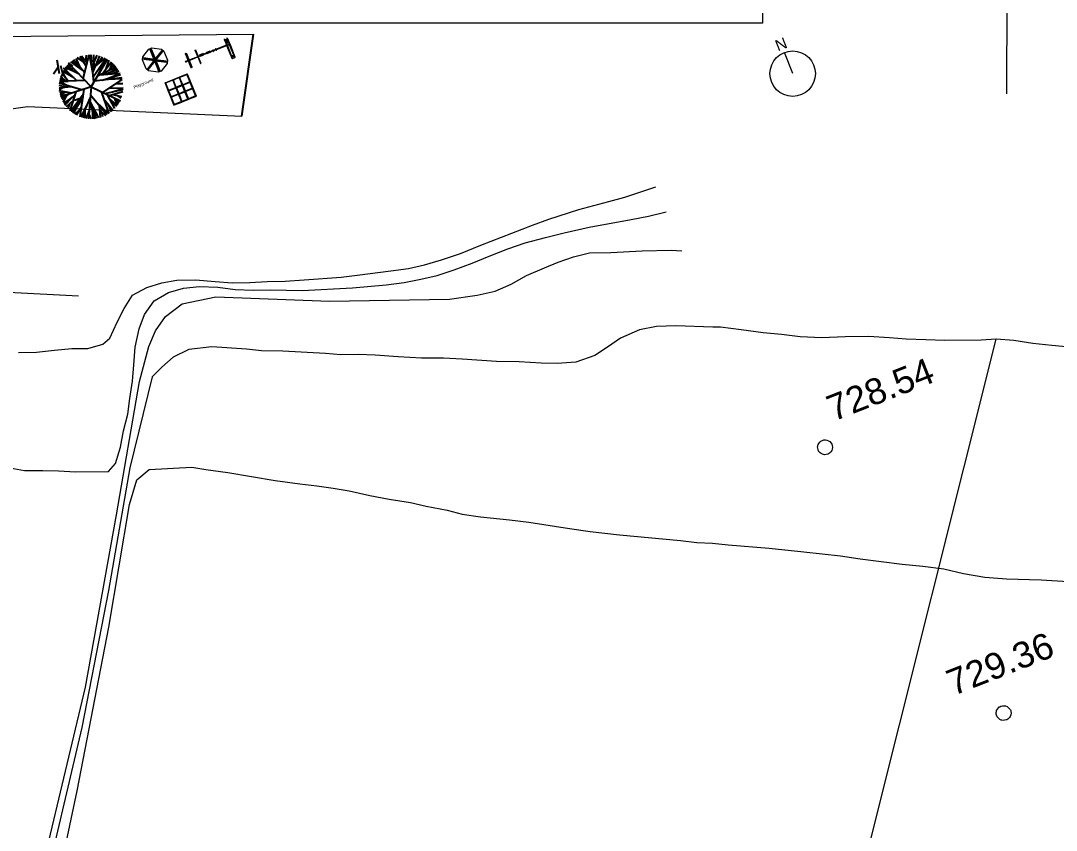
# Model space of a CAD drawing. Header units: millimetres. Extents: x 348 to 2201, y 118 to 1049.
# Drawn here: x 892.9 to 962.7, y 574 to 628.6 of the extents above; entities that cross this region are included whole.
import ezdxf
from ezdxf.enums import TextEntityAlignment as Align

# ---------------------------------------------------------------- set-up
doc = ezdxf.new("R2010")
doc.units = ezdxf.units.MM
for name, color, linetype, lineweight in [('206_MURO_E_MURO_ARRIMO', 7, 'Continuous', 18), ('216_EDIF_NOTAVEL', 2, 'Continuous', 18), ('600_CURVA_MESTRA', 14, 'Continuous', 18), ('604_CURVA_INTERM', 7, 'Continuous', 18), ('606_PTO_COTADO', 9, 'Continuous', 18), ('LINEA01', 8, 'Continuous', 9), ('Linea02', 32, 'Continuous', 20), ('linea03', 200, 'Continuous', 30), ('PA6_TERRENO', 6, 'Continuous', 18), ('PA6_TEXTO', 3, 'Continuous', 18)]:
    doc.layers.add(name, color=color, linetype=linetype, lineweight=lineweight)
doc.styles.add('200 Médio', font='arial.ttf', dxfattribs={"height": 0.75})
doc.styles.add('Style-Arial', font='arial.ttf')

# ---------------------------------------------------------------- blocks, each defined once
blk = doc.blocks.new('SP09')
at = {"color": 0, "linetype": 'Continuous'}
blk.add_lwpolyline([(-0.028, -0.515), (-0.138, -0.495), (-0.238, -0.465), (-0.308, -0.425), (-0.348, -0.395), (-0.418, -0.315), (-0.468, -0.245), (-0.508, -0.155), (-0.518, -0.095), (-0.518, 0.025), (-0.508, 0.105), (-0.478, 0.195), (-0.438, 0.265), (-0.398, 0.325), (-0.318, 0.385), (-0.228, 0.435), (-0.148, 0.475), (-0.098, 0.475), (-0.028, 0.475), (0.082, 0.475), (0.192, 0.435), (0.272, 0.395), (0.352, 0.315), (0.412, 0.225), (0.462, 0.105), (0.482, 0.025), (0.482, -0.035), (0.472, -0.085), (0.442, -0.215), (0.382, -0.305), (0.312, -0.385), (0.232, -0.445), (0.102, -0.495), (0.022, -0.515)], close=True, dxfattribs=at)

msp = doc.modelspace()

# ---------------------------------------------------------------- linework, layer by layer
for p, q in [((907.781, 622.155), (908.564, 627.663)), ((896.893, 625.404), (896.61, 626.044)), ((897.093, 625.814), (896.67, 626.074)), ((897.296, 625.501), (896.869, 626.158)), ((897.349, 625.711), (896.971, 626.193)), ((897.09, 624.677), (897.493, 626.287)), ((897.253, 625.833), (897.309, 626.269)), ((897.728, 625.083), (897.514, 626.288)), ((897.793, 624.437), (897.608, 626.29)), ((897.728, 625.083), (898.21, 626.206)), ((897.758, 624.789), (898.614, 626.043)), ((897.826, 625.311), (897.803, 626.281)), ((897.815, 625.783), (898.031, 626.249)), ((897.916, 625.521), (898.571, 626.065)), ((898.116, 625.688), (898.388, 626.146)), ((898.125, 625.001), (898.624, 626.038)), ((895.397, 625.443), (895.084, 624.979)), ((895.297, 625.945), (895.464, 625.031)), ((895.549, 625.565), (895.665, 625.112)), ((895.726, 625.377), (895.969, 625.353)), ((896.646, 624.53), (895.824, 625.341)), ((896.051, 625.353), (895.86, 625.394)), ((896.799, 624.982), (895.89, 625.433)), ((895.969, 625.353), (895.947, 625.244)), ((896.293, 625.233), (895.978, 625.543)), ((896.47, 625.145), (896.039, 625.61)), ((896.058, 625.751), (896.356, 625.509)), ((896.317, 625.485), (896.063, 625.635)), ((897.612, 624.131), (896.106, 625.707)), ((896.229, 625.579), (896.127, 625.377)), ((897.032, 625.247), (896.241, 625.799)), ((896.615, 625.538), (896.349, 625.882)), ((897.188, 625.069), (896.425, 625.935)), ((897.612, 624.131), (898.709, 625.99)), ((898.051, 624.875), (899.304, 625.472)), ((898.383, 625.033), (898.983, 625.799)), ((898.569, 624.974), (899.421, 625.309)), ((898.625, 625.341), (898.834, 625.911)), ((898.786, 625.225), (899.15, 625.646)), ((898.891, 625.101), (899.369, 625.385)), ((898.931, 625.393), (899.055, 625.737)), ((899.027, 625.504), (899.233, 625.557)), ((899.116, 625.382), (899.276, 625.506)), ((895.708, 624.628), (895.506, 624.608)), ((895.968, 624.508), (895.532, 624.71)), ((895.816, 624.578), (895.572, 624.838)), ((895.815, 624.877), (895.599, 624.914)), ((896.071, 624.511), (895.655, 625.044)), ((895.913, 624.713), (895.681, 625.098)), ((896.44, 624.733), (895.713, 625.158)), ((896.305, 624.866), (895.767, 625.254)), ((897.84, 624.518), (899.682, 624.745)), ((898.196, 624.944), (899.563, 625.055)), ((898.36, 624.582), (899.604, 624.964)), ((898.402, 623.752), (899.713, 624.626)), ((898.715, 624.691), (899.57, 625.03)), ((898.786, 624.635), (899.699, 624.684)), ((898.797, 624.992), (899.57, 625.03)), ((899.055, 625.013), (899.481, 625.212)), ((895.936, 624.093), (895.454, 624.22)), ((896.253, 624.13), (895.454, 624.037)), ((895.697, 624.065), (895.461, 623.933)), ((896.958, 623.914), (895.466, 624.371)), ((895.477, 624.453), (896.071, 624.511)), ((896.016, 624.203), (895.477, 624.453)), ((897.212, 624.549), (895.483, 624.492)), ((897.612, 624.131), (895.558, 623.451)), ((897.131, 623.971), (896.865, 622.104)), ((897.612, 624.131), (897.436, 621.978)), ((897.612, 624.131), (899.593, 623.181)), ((898.561, 623.676), (899.762, 623.937)), ((898.814, 624.027), (899.77, 624.058)), ((899.059, 623.784), (899.767, 624.004)), ((899.297, 624.349), (899.76, 624.35)), ((896.32, 623.703), (895.471, 623.845)), ((895.813, 623.788), (895.497, 623.696)), ((895.915, 623.771), (895.527, 623.567)), ((895.951, 623.581), (895.542, 623.516)), ((895.827, 623.417), (895.597, 623.354)), ((896.093, 623.628), (895.634, 623.263)), ((895.941, 623.507), (895.725, 623.081)), ((896.162, 623.285), (895.753, 623.032)), ((896.507, 623.553), (895.779, 622.988)), ((896.308, 623.399), (895.853, 622.877)), ((896.582, 623.79), (896.175, 622.518)), ((897.08, 623.611), (896.238, 622.491)), ((897.05, 623.399), (896.386, 622.353)), ((896.881, 623.346), (896.505, 623.203)), ((897.552, 623.395), (896.957, 622.073)), ((897.567, 623.577), (898.684, 622.256)), ((898.283, 623.809), (898.816, 622.338)), ((898.451, 623.344), (899.081, 622.548)), ((898.676, 623.621), (899.19, 622.657)), ((898.841, 623.542), (899.747, 623.808)), ((898.851, 623.294), (899.366, 622.872)), ((899.055, 623.604), (899.671, 623.482)), ((899.171, 623.383), (899.376, 622.886)), ((899.341, 623.302), (899.486, 623.058)), ((899.348, 623.546), (899.628, 623.357)), ((896.386, 623.176), (895.936, 622.769)), ((896.161, 622.972), (896.049, 622.64)), ((896.82, 623.036), (896.223, 622.477)), ((896.458, 622.697), (896.312, 622.406)), ((896.621, 622.722), (896.427, 622.325)), ((896.813, 622.52), (896.498, 622.281)), ((896.954, 622.728), (896.608, 622.218)), ((897.39, 623.035), (896.917, 622.086)), ((897.186, 622.583), (897.182, 622.014)), ((897.481, 622.537), (897.268, 621.999)), ((897.518, 622.988), (897.95, 621.998)), ((897.531, 623.144), (898.11, 622.029)), ((897.688, 622.599), (897.735, 621.975)), ((897.94, 623.136), (898.787, 622.319)), ((898.16, 622.876), (898.23, 622.062)), ((898.185, 622.578), (898.584, 622.202)), ((898.746, 622.971), (898.959, 622.443)), ((898.989, 623.035), (899.336, 622.831)), ((899.265, 623.156), (899.442, 622.985)), ((897.184, 622.253), (897.047, 622.046)), ((897.46, 622.272), (897.625, 621.971)), ((897.716, 622.228), (897.855, 621.985)), ((898.322, 622.449), (898.387, 622.115))]:
    msp.add_line(p, q)
at = {"lineweight": 0}
for p, q in [((906.75, 626.952), (906.769, 626.959)), ((906.779, 626.933), (906.761, 626.926)), ((906.769, 626.959), (906.779, 626.933))]:
    msp.add_line(p, q, dxfattribs=at)
for points in [[(906.769, 627.415), (906.788, 627.423), (906.895, 627.155)], [(906.769, 627.415), (906.877, 627.147)], [(906.592, 627.344), (906.611, 627.352), (906.718, 627.084)], [(906.592, 627.344), (906.761, 626.926)], [(906.609, 627.304), (906.603, 627.302)], [(906.715, 627.04), (906.709, 627.037), (906.603, 627.302)], [(906.603, 627.302), (906.709, 627.037)], [(906.627, 627.311), (906.633, 627.314), (906.739, 627.049), (906.731, 627.046)], [(906.793, 627.34), (906.646, 627.281)], [(906.796, 627.332), (906.649, 627.273)], [(906.658, 627.251), (906.805, 627.31)], [(906.812, 627.292), (906.665, 627.233)], [(906.668, 627.226), (906.815, 627.285)], [(906.677, 627.204), (906.824, 627.263)], [(906.831, 627.244), (906.684, 627.185)], [(906.833, 627.241), (906.686, 627.182)], [(906.696, 627.156), (906.843, 627.215)], [(906.715, 627.04), (906.7, 627.076), (906.719, 627.084), (906.733, 627.047), (906.719, 627.084)], [(906.851, 627.197), (906.703, 627.137)], [(906.854, 627.189), (906.706, 627.13)], [(906.713, 627.039), (906.709, 627.037), (906.706, 627.045), (906.712, 627.047)], [(906.717, 627.019), (906.709, 627.037), (906.713, 627.039)], [(906.709, 627.037), (906.717, 627.019), (906.748, 626.942)], [(906.715, 627.108), (906.862, 627.167)], [(906.75, 626.952), (906.715, 627.04), (906.733, 627.047), (906.769, 626.959)], [(906.748, 626.942), (906.717, 627.019), (906.722, 627.021)], [(906.87, 627.149), (906.723, 627.09)], [(906.873, 627.142), (906.725, 627.082)], [(906.889, 627.118), (906.73, 627.054)], [(906.731, 627.046), (906.893, 627.111)], [(906.731, 627.046), (906.739, 627.049), (906.746, 627.031)], [(906.734, 627.06), (906.882, 627.12)], [(906.886, 627.108), (906.739, 627.049)], [(906.739, 627.049), (906.746, 627.031), (906.784, 626.935)], [(906.741, 627.029), (906.746, 627.031), (906.784, 626.935)], [(906.756, 626.92), (906.748, 626.942)], [(906.759, 626.925), (906.755, 626.924)], [(906.756, 626.92), (906.77, 626.887), (906.756, 626.92)], [(906.759, 626.925), (906.777, 626.933)], [(907.053, 626.182), (906.77, 626.887), (906.799, 626.899), (907.082, 626.194)], [(906.77, 626.887), (907.053, 626.182)], [(906.777, 626.933), (906.784, 626.935), (906.799, 626.899)], [(906.785, 627.375), (906.78, 627.373)], [(906.78, 627.373), (906.886, 627.108)], [(906.932, 626.995), (906.784, 626.935)], [(906.799, 626.899), (906.784, 626.935)], [(906.947, 626.958), (906.799, 626.899)], [(907.082, 626.194), (906.799, 626.899)], [(906.804, 627.382), (906.809, 627.385), (906.916, 627.12), (906.91, 627.118)], [(906.916, 627.12), (906.809, 627.385)], [(906.892, 627.111), (906.877, 627.147), (906.895, 627.155), (906.91, 627.118), (906.895, 627.155)], [(906.893, 627.09), (906.886, 627.108), (906.893, 627.111)], [(906.886, 627.108), (906.893, 627.09), (906.932, 626.995)], [(906.892, 627.111), (906.927, 627.023)], [(906.893, 627.111), (906.91, 627.118), (906.945, 627.03)], [(906.932, 626.995), (906.893, 627.09), (906.899, 627.092)], [(906.913, 627.128), (906.907, 627.125)], [(906.913, 627.128), (906.916, 627.12), (906.912, 627.119)], [(906.912, 627.119), (906.916, 627.12), (906.923, 627.102)], [(906.916, 627.12), (906.923, 627.102), (906.961, 627.006)], [(906.917, 627.1), (906.923, 627.102), (906.961, 627.006)], [(906.937, 626.997), (906.927, 627.023), (906.945, 627.03), (906.956, 627.004), (906.937, 626.997)], [(906.939, 626.998), (906.932, 626.995)], [(906.932, 626.995), (906.947, 626.958)], [(906.932, 626.995), (906.947, 626.958)], [(906.939, 626.998), (906.958, 627.005)], [(907.23, 626.253), (906.947, 626.958), (906.976, 626.97), (907.259, 626.265)], [(906.947, 626.958), (907.23, 626.253)], [(906.958, 627.005), (906.961, 627.006), (906.976, 626.97)], [(906.976, 626.97), (906.961, 627.006)], [(907.259, 626.265), (906.976, 626.97)], [(907.053, 626.182), (907.082, 626.194), (907.1, 626.15)], [(907.053, 626.182), (907.071, 626.138), (907.053, 626.182)], [(907.102, 626.061), (907.071, 626.138), (907.1, 626.15), (907.131, 626.073)], [(907.113, 626.031), (907.102, 626.061), (907.071, 626.138)], [(907.23, 626.253), (907.082, 626.194)], [(907.1, 626.15), (907.082, 626.194)], [(907.143, 626.043), (907.131, 626.073), (907.1, 626.15), (907.247, 626.209)], [(907.102, 626.061), (907.131, 626.073), (907.143, 626.043), (907.113, 626.031), (907.102, 626.061)], [(907.113, 626.031), (907.32, 626.114), (907.113, 626.031)], [(907.113, 626.031), (907.114, 626.031)], [(907.143, 626.043), (907.29, 626.103)], [(907.23, 626.253), (907.259, 626.265), (907.277, 626.221)], [(907.23, 626.253), (907.247, 626.209)], [(907.23, 626.253), (907.247, 626.209)], [(907.278, 626.132), (907.247, 626.209), (907.277, 626.221), (907.308, 626.144)], [(907.29, 626.103), (907.278, 626.132), (907.247, 626.209)], [(907.277, 626.221), (907.259, 626.265)], [(907.32, 626.114), (907.308, 626.144), (907.277, 626.221)], [(907.278, 626.132), (907.308, 626.144), (907.32, 626.114), (907.29, 626.103), (907.278, 626.132)]]:
    msp.add_lwpolyline(points, dxfattribs=at)
at = {"layer": '206_MURO_E_MURO_ARRIMO'}
for points in [[(888.527, 627.496), (908.564, 627.663)], [(883.716, 610.435), (886.873, 619.044), (887.79, 620.26), (889.141, 621.33), (890.651, 622.153), (891.922, 622.596), (893.318, 622.797), (907.781, 622.155)], [(864.698, 531.554), (866.854, 545.686), (869.369, 562.563), (870.536, 584.456), (870.702, 586.3), (871.872, 590.046), (878.65, 608.063), (879.24, 608.833), (880.263, 609.629), (881.484, 610.282), (882.42, 610.6), (883.441, 610.738), (896.76, 610.035)]]:
    msp.add_lwpolyline(points, dxfattribs=at)
at = {"layer": '216_EDIF_NOTAVEL'}
for p, q in [((959.315, 623.649, -171.175), (959.742, 711.945, -171.175)), ((934.479, 510.766, -171.175), (958.596, 607.112, -171.175))]:
    msp.add_line(p, q, dxfattribs=at)
at = {"layer": '600_CURVA_MESTRA', "elevation": 725, "flags": 128}
msp.add_lwpolyline([(892.713, 606.225), (893.941, 606.234), (895.137, 606.376), (896.308, 606.484), (897.403, 606.488), (898.41, 606.778), (898.877, 607.194), (899.367, 608.274), (899.839, 609.189), (900.409, 610.076), (901.36, 610.591), (902.378, 610.905), (903.385, 611.087), (904.643, 611.122), (905.984, 610.994), (907.125, 610.925), (908.319, 610.934), (909.479, 610.999), (910.701, 611.035), (911.979, 611.114), (914.47, 611.304), (915.539, 611.421), (917.823, 611.715), (919.008, 611.883), (920.091, 612.13), (921.216, 612.46), (922.517, 612.884), (923.883, 613.46), (927.364, 614.806), (928.458, 615.201), (930.492, 615.854), (932.506, 616.403), (933.574, 616.693), (935.676, 617.392)], dxfattribs=at)
at = {"layer": '604_CURVA_INTERM', "flags": 128}
for points, elevation in [([(892.146, 598.45), (893.131, 598.259), (894.363, 598.272), (895.424, 598.252), (896.569, 598.174), (898.784, 598.198), (899.251, 598.738), (899.6, 599.846), (899.808, 600.94), (900.083, 602.064), (900.214, 603.116), (900.4, 604.286), (900.5, 605.395), (900.582, 606.59), (900.864, 607.818), (901.21, 608.782), (901.867, 609.708), (902.829, 610.273), (903.839, 610.56), (904.925, 610.663), (906.155, 610.629), (907.316, 610.475), (908.549, 610.429), (909.716, 610.446), (911.834, 610.389), (915.226, 610.567), (917.496, 610.781), (918.714, 610.939), (919.835, 611.163), (920.928, 611.406), (922.092, 611.791), (923.305, 612.231), (924.449, 612.715), (925.693, 613.195), (926.874, 613.604), (928.229, 613.975), (929.496, 614.287), (931.182, 614.659), (934, 615.174), (935.173, 615.405), (936.36, 615.704)], 726), ([(894.643, 572.816), (897.237, 583.663), (899.328, 595.281), (900.877, 604.264), (901.498, 606.613), (901.955, 607.69), (902.632, 608.642), (903.747, 609.507), (906.014, 609.966), (913.69, 609.686), (921.777, 609.805), (923.623, 610.073), (924.836, 610.355), (925.926, 610.832), (926.946, 611.409), (928.158, 611.927), (929.098, 612.308), (930.112, 612.667), (931.192, 612.939), (932.644, 612.953), (934.743, 613.064), (936.699, 613.107), (937.426, 613.078)], 727), ([(939.513, 607.933), (937.012, 608.014), (935.718, 607.979), (934.565, 607.736), (933.297, 607.183), (932.408, 606.571), (931.562, 606.014), (930.279, 605.571), (929.014, 605.484), (927.948, 605.504), (926.454, 605.582), (924.944, 605.609), (922.609, 605.777), (921.356, 605.831), (919.889, 605.848), (918.313, 605.918), (916.758, 606.045), (915.611, 606.086), (914.445, 606.058), (913.4, 606.145), (910.541, 606.313), (909.095, 606.328), (908.084, 606.447), (905.75, 606.591), (904.201, 606.426), (903.154, 605.901), (902.388, 605.239), (901.73, 604.584), (900.231, 598.455), (898.787, 590.184), (896.979, 580.957), (894.221, 569.184)], 728), ([(963.543, 606.572), (962.368, 606.68), (961.072, 606.836), (959.786, 607.035), (958.596, 607.112), (957.585, 607.051), (955.152, 607.034), (953.874, 607.084), (952.547, 607.113), (951.409, 607.206), (949.992, 607.29), (948.437, 607.266), (946.858, 607.199), (945.409, 607.269), (944.142, 607.435), (942.905, 607.547), (941.419, 607.757), (940.023, 607.916), (939.513, 607.933)], 728), ([(894.779, 567.763), (896.664, 576.675), (898.801, 587.713), (900.197, 595.964), (900.702, 597.644), (901.52, 598.334), (904.392, 598.493), (905.356, 598.341), (906.819, 598.137), (910.02, 597.588), (911.682, 597.361), (912.817, 597.235), (913.92, 597.079), (914.995, 596.891), (916.393, 596.588), (917.693, 596.332), (919.134, 596.11), (920.2, 595.853), (921.598, 595.599), (922.622, 595.322), (923.849, 595.15), (925.812, 594.942), (927.116, 594.774), (929.86, 594.349), (931.243, 594.162), (933.212, 593.94), (937.337, 593.542), (938.44, 593.425), (939.499, 593.373), (940.553, 593.248), (943.308, 593.028), (945.655, 592.792)], 729)]:
    msp.add_lwpolyline(points, dxfattribs=dict(at, elevation=elevation))
at = {"layer": '604_CURVA_INTERM', "elevation": 729}
msp.add_lwpolyline([(945.655, 592.792), (948.112, 592.508), (949.437, 592.304), (952.267, 591.956), (953.663, 591.809), (955.072, 591.637), (956.408, 591.319), (957.839, 591.076), (959.299, 590.964), (961.648, 590.898), (965.283, 590.667)], dxfattribs=at)
at = {"layer": 'LINEA01', "lineweight": 0}
for points in [[(906.002, 626.698), (906.017, 626.704), (906.021, 626.693)], [(906.002, 626.698), (906.017, 626.704), (906.021, 626.693)], [(906.002, 626.698), (906.006, 626.687)], [(906.002, 626.698), (906.006, 626.687)], [(905.176, 626.379), (904.948, 626.287)], [(904.972, 626.228), (904.948, 626.287), (905.176, 626.379), (905.199, 626.32)], [(904.948, 626.287), (904.948, 626.287)], [(904.972, 626.228), (904.948, 626.287)], [(904.979, 626.231), (904.973, 626.246), (904.978, 626.256), (904.986, 626.234)], [(904.988, 626.252), (904.978, 626.256)], [(904.981, 626.206), (904.985, 626.195)], [(904.981, 626.206), (904.985, 626.195)], [(904.985, 626.195), (905.213, 626.287)], [(904.994, 626.237), (904.988, 626.252)], [(905.177, 626.311), (905.171, 626.326), (905.176, 626.336), (905.185, 626.314)], [(905.176, 626.379), (905.176, 626.379)], [(905.199, 626.32), (905.176, 626.379)], [(905.176, 626.379), (905.176, 626.379)], [(905.176, 626.336), (905.186, 626.332), (905.192, 626.317)], [(905.213, 626.287), (905.208, 626.298)], [(905.213, 626.287), (905.208, 626.298)], [(905.397, 626.399), (905.383, 626.436), (905.606, 626.526), (905.621, 626.489)], [(905.606, 626.526), (905.383, 626.436)], [(905.383, 626.436), (905.397, 626.399)], [(905.643, 626.434), (905.42, 626.344), (905.406, 626.377)], [(905.406, 626.377), (905.42, 626.344)], [(905.63, 626.467), (905.643, 626.434), (905.42, 626.344)], [(905.621, 626.489), (905.606, 626.526)], [(905.643, 626.434), (905.63, 626.467)], [(905.807, 626.62), (905.822, 626.626), (905.827, 626.614)], [(905.822, 626.626), (905.807, 626.62)], [(905.807, 626.62), (905.812, 626.609)], [(905.807, 626.62), (905.812, 626.609)], [(905.818, 626.594), (905.812, 626.609), (905.827, 626.614), (905.832, 626.6)], [(905.812, 626.609), (905.818, 626.594)], [(905.818, 626.594), (905.832, 626.6), (905.841, 626.578)], [(905.818, 626.594), (905.827, 626.572)], [(905.818, 626.594), (905.827, 626.572)], [(905.827, 626.614), (905.822, 626.626)], [(905.827, 626.614), (905.832, 626.6), (905.841, 626.578)], [(905.827, 626.572), (905.841, 626.578)], [(905.827, 626.572), (905.827, 626.572)], [(905.827, 626.572), (905.827, 626.572)], [(905.85, 626.556), (905.835, 626.55)], [(905.85, 626.556), (905.858, 626.537), (905.843, 626.532), (905.835, 626.55)], [(905.835, 626.55), (905.836, 626.55)], [(905.835, 626.55), (905.836, 626.55)], [(905.835, 626.55), (905.843, 626.532)], [(905.841, 626.578), (905.841, 626.578)], [(905.843, 626.532), (905.85, 626.513), (905.843, 626.532)], [(905.85, 626.556), (905.85, 626.556)], [(905.858, 626.537), (905.85, 626.556)], [(905.85, 626.513), (905.865, 626.519), (905.868, 626.512), (905.853, 626.506), (905.85, 626.513)], [(905.85, 626.513), (905.853, 626.506)], [(905.853, 626.506), (905.868, 626.512)], [(905.865, 626.519), (905.858, 626.537)], [(905.865, 626.519), (905.858, 626.537)], [(905.868, 626.512), (905.865, 626.519)], [(906.012, 626.672), (906.006, 626.687), (906.021, 626.693), (906.027, 626.678)], [(906.006, 626.687), (906.012, 626.672)], [(906.012, 626.672), (906.027, 626.678), (906.036, 626.656)], [(906.012, 626.672), (906.021, 626.65)], [(906.012, 626.672), (906.021, 626.65)], [(906.021, 626.693), (906.027, 626.678), (906.036, 626.656)], [(906.021, 626.65), (906.036, 626.656)], [(906.021, 626.65), (906.021, 626.65)], [(906.021, 626.65), (906.021, 626.65)], [(906.045, 626.634), (906.03, 626.628)], [(906.045, 626.634), (906.052, 626.616), (906.037, 626.61), (906.03, 626.628)], [(906.03, 626.628), (906.03, 626.628)], [(906.03, 626.628), (906.03, 626.628)], [(906.03, 626.628), (906.037, 626.61)], [(906.036, 626.656), (906.036, 626.656)], [(906.037, 626.61), (906.045, 626.591), (906.037, 626.61)], [(906.045, 626.634), (906.045, 626.634)], [(906.052, 626.616), (906.045, 626.634)], [(906.045, 626.591), (906.059, 626.597), (906.062, 626.59), (906.048, 626.584), (906.045, 626.591)], [(906.045, 626.591), (906.048, 626.584)], [(906.048, 626.584), (906.062, 626.59)], [(906.059, 626.597), (906.052, 626.616)], [(906.059, 626.597), (906.052, 626.616)], [(906.062, 626.59), (906.059, 626.597)]]:
    msp.add_lwpolyline(points, dxfattribs=at)
at = {"layer": 'Linea02', "linetype": 'Continuous'}
msp.add_lwpolyline([(901.488, 625.196), (901.317, 625.33), (901.074, 625.935), (901.105, 626.15), (901.507, 626.663), (901.709, 626.744), (902.355, 626.652), (902.526, 626.518), (902.769, 625.913), (902.738, 625.698), (902.336, 625.185), (902.134, 625.104)], close=True, dxfattribs=at)
at = {"layer": 'Linea02', "lineweight": 0}
for points in [[(903.972, 626.351), (903.969, 626.328), (903.967, 626.332), (903.971, 626.355), (903.972, 626.351)], [(903.967, 626.332), (903.969, 626.328), (904.329, 625.433)], [(903.969, 626.328), (904.329, 625.433)], [(903.971, 626.355), (903.985, 626.373), (903.986, 626.37)], [(903.986, 626.37), (903.972, 626.351)], [(903.985, 626.373), (904.01, 626.384), (904.012, 626.38)], [(903.986, 626.37), (904.012, 626.38), (904.035, 626.376)], [(904.01, 626.384), (904.033, 626.38), (904.035, 626.376)], [(904.033, 626.38), (904.052, 626.366), (904.053, 626.362)], [(904.053, 626.362), (904.035, 626.376)], [(904.052, 626.366), (904.053, 626.362), (904.413, 625.467)], [(904.413, 625.467), (904.053, 626.362)], [(904.423, 626.008), (904.227, 625.929)], [(904.423, 626.008), (904.227, 625.929)], [(904.805, 626.157), (904.447, 626.013)], [(904.805, 626.157), (904.447, 626.013)], [(904.453, 625.998), (904.811, 626.142)], [(904.453, 625.998), (904.811, 626.142)], [(904.626, 626.603), (904.648, 626.612), (904.825, 626.17), (904.803, 626.161), (904.626, 626.603)], [(904.803, 626.161), (904.634, 626.583)], [(904.656, 626.592), (904.825, 626.17)], [(904.99, 625.697), (905.012, 625.706), (904.834, 626.148), (904.812, 626.139), (904.99, 625.697)], [(904.834, 626.148), (905.004, 625.725)], [(904.003, 625.839), (904.012, 625.817), (903.968, 625.799), (903.959, 625.821), (904.003, 625.839)], [(904.003, 625.839), (903.959, 625.821)], [(903.959, 625.821), (903.968, 625.799)], [(903.968, 625.799), (904.012, 625.817)], [(904.143, 625.895), (904.003, 625.839)], [(904.143, 625.895), (904.003, 625.839)], [(904.012, 625.817), (904.152, 625.873)], [(904.012, 625.817), (904.152, 625.873)], [(904.236, 625.907), (904.432, 625.986)], [(904.236, 625.907), (904.432, 625.986)], [(904.329, 625.433), (904.347, 625.419)], [(904.409, 625.444), (904.395, 625.425), (904.37, 625.415), (904.347, 625.419)], [(904.409, 625.444), (904.413, 625.467)], [(902.595, 624.392), (904.098, 624.995), (904.11, 624.965), (902.608, 624.361), (902.595, 624.392)], [(903.326, 624.08), (903.117, 624.601), (903.147, 624.613)], [(903.147, 624.613), (903.117, 624.601)], [(903.147, 624.613), (903.546, 624.774)], [(903.357, 624.092), (903.147, 624.613)], [(903.357, 624.092), (903.147, 624.613)], [(903.558, 624.743), (903.16, 624.583)], [(903.755, 624.252), (903.546, 624.774), (903.577, 624.786)], [(903.577, 624.786), (903.546, 624.774)], [(903.546, 624.774), (903.755, 624.252)], [(903.589, 624.755), (903.558, 624.743)], [(903.577, 624.786), (904.067, 624.983)], [(903.786, 624.265), (903.577, 624.786)], [(903.786, 624.265), (903.577, 624.786)], [(904.08, 624.952), (903.589, 624.755)], [(904.098, 624.995), (904.689, 623.523), (904.659, 623.511), (904.067, 624.983), (904.098, 624.995)], [(904.098, 624.995), (904.067, 624.983)], [(904.067, 624.983), (904.277, 624.462)], [(904.08, 624.952), (904.11, 624.965)], [(904.307, 624.474), (904.098, 624.995)], [(904.11, 624.965), (904.098, 624.995)], [(902.626, 624.404), (903.217, 622.932), (903.187, 622.919), (902.595, 624.392), (902.626, 624.404)], [(902.626, 624.404), (902.595, 624.392)], [(902.595, 624.392), (902.805, 623.87)], [(902.595, 624.392), (902.608, 624.361)], [(902.608, 624.361), (902.638, 624.373)], [(902.626, 624.404), (903.117, 624.601)], [(902.835, 623.883), (902.626, 624.404)], [(903.129, 624.57), (902.638, 624.373)], [(903.326, 624.08), (902.835, 623.883)], [(903.326, 624.08), (902.835, 623.883)], [(903.338, 624.049), (902.848, 623.852), (902.835, 623.883)], [(902.848, 623.852), (903.338, 624.049)], [(903.117, 624.601), (903.326, 624.08)], [(903.16, 624.583), (903.129, 624.57)], [(903.357, 624.092), (903.326, 624.08), (903.338, 624.049)], [(903.755, 624.252), (903.786, 624.265), (903.798, 624.234)], [(903.786, 624.265), (904.277, 624.462), (904.289, 624.431), (903.798, 624.234)], [(904.277, 624.462), (903.786, 624.265)], [(903.798, 624.234), (904.289, 624.431)], [(903.959, 623.835), (904.449, 624.032), (904.462, 624.002), (903.971, 623.805)], [(904.449, 624.032), (903.959, 623.835)], [(903.971, 623.805), (904.462, 624.002)], [(904.289, 624.431), (904.277, 624.462)], [(904.289, 624.431), (904.449, 624.032)], [(904.32, 624.443), (904.307, 624.474)], [(904.48, 624.045), (904.32, 624.443)], [(904.462, 624.002), (904.449, 624.032)], [(904.462, 624.002), (904.659, 623.511)], [(904.492, 624.014), (904.48, 624.045)], [(904.689, 623.523), (904.492, 624.014)], [(902.817, 623.84), (902.805, 623.87)], [(902.817, 623.84), (902.977, 623.441)], [(902.835, 623.883), (902.848, 623.852)], [(903.008, 623.453), (902.848, 623.852)], [(902.99, 623.41), (902.977, 623.441)], [(902.99, 623.41), (903.187, 622.919)], [(903.499, 623.65), (903.008, 623.453)], [(903.499, 623.65), (903.008, 623.453)], [(903.511, 623.62), (903.02, 623.423), (903.008, 623.453)], [(903.008, 623.453), (903.02, 623.423)], [(903.02, 623.423), (903.511, 623.62)], [(903.217, 622.932), (903.02, 623.423)], [(904.702, 623.493), (904.689, 623.523), (903.187, 622.919), (903.199, 622.889), (904.702, 623.493)], [(903.499, 623.65), (903.511, 623.62)], [(903.542, 623.632), (903.739, 623.141), (903.708, 623.129), (903.511, 623.62)], [(903.511, 623.62), (903.542, 623.632)], [(903.511, 623.62), (903.708, 623.129)], [(903.739, 623.141), (903.542, 623.632)], [(904.137, 623.302), (903.739, 623.141)], [(903.751, 623.111), (904.15, 623.271)], [(903.971, 623.805), (904.168, 623.314), (904.137, 623.302), (903.94, 623.792)], [(903.94, 623.792), (903.971, 623.805)], [(903.94, 623.792), (904.137, 623.302)], [(903.971, 623.805), (903.959, 623.835)], [(904.168, 623.314), (903.971, 623.805)], [(904.137, 623.302), (904.168, 623.314)], [(904.18, 623.283), (904.15, 623.271)], [(904.659, 623.511), (904.168, 623.314)], [(904.18, 623.283), (904.671, 623.48)], [(904.659, 623.511), (904.689, 623.523)], [(904.702, 623.493), (904.671, 623.48)], [(904.689, 623.523), (904.702, 623.493)], [(903.187, 622.919), (903.217, 622.932)], [(903.199, 622.889), (903.187, 622.919)], [(903.23, 622.901), (903.199, 622.889)], [(903.708, 623.129), (903.217, 622.932)], [(903.23, 622.901), (903.72, 623.098)], [(903.708, 623.129), (903.739, 623.141)], [(903.751, 623.111), (903.72, 623.098)]]:
    msp.add_lwpolyline(points, dxfattribs=at)
at = {"layer": 'Linea02', "linetype": 'Continuous'}
for radius in [0.0424, 0.0282]:
    msp.add_circle((901.921, 625.924), radius, dxfattribs=at)
at = {"layer": 'linea03', "linetype": 'Continuous'}
for p, q in [((901.88, 625.916), (901.142, 626.021)), ((901.884, 625.944), (901.146, 626.049)), ((901.642, 626.658), (901.616, 626.647)), ((901.893, 625.956), (901.616, 626.647)), ((901.652, 626.632), (901.626, 626.621)), ((901.92, 625.966), (901.642, 626.658)), ((901.647, 626.569), (901.673, 626.579)), ((901.935, 625.964), (902.395, 626.551)), ((901.957, 625.947), (902.417, 626.533)), ((902.343, 626.484), (902.365, 626.467)), ((902.4, 626.511), (902.377, 626.528)), ((902.417, 626.533), (902.395, 626.551)), ((901.886, 625.901), (901.426, 625.315)), ((901.908, 625.884), (901.448, 625.297)), ((901.923, 625.882), (902.201, 625.19)), ((901.949, 625.892), (902.227, 625.201)), ((901.959, 625.904), (902.697, 625.799)), ((901.963, 625.932), (902.701, 625.827)), ((902.617, 625.839), (902.613, 625.811)), ((902.669, 625.803), (902.673, 625.831)), ((902.697, 625.799), (902.701, 625.827)), ((902.196, 625.279), (902.17, 625.269))]:
    msp.add_line(p, q, dxfattribs=at)
at = {"layer": 'linea03', "lineweight": 0}
for points in [[(906.748, 626.942), (904.803, 626.161)], [(904.812, 626.139), (906.756, 626.92)], [(904.432, 625.986), (904.423, 626.008), (904.445, 626.017), (904.454, 625.995), (904.432, 625.986)], [(904.445, 626.017), (904.423, 626.008)], [(904.423, 626.008), (904.432, 625.986), (904.454, 625.995)], [(904.454, 625.995), (904.445, 626.017)], [(904.812, 626.139), (904.803, 626.161)], [(903.357, 624.092), (903.542, 623.632), (903.511, 623.62), (903.326, 624.08), (903.357, 624.092)], [(903.338, 624.049), (903.499, 623.65)], [(903.357, 624.092), (903.755, 624.252), (903.768, 624.222), (903.369, 624.061), (903.357, 624.092)], [(903.755, 624.252), (903.357, 624.092)], [(903.369, 624.061), (903.768, 624.222)], [(903.529, 623.663), (903.369, 624.061)], [(903.786, 624.265), (903.971, 623.805), (903.94, 623.792), (903.755, 624.252), (903.786, 624.265)], [(903.768, 624.222), (903.928, 623.823)], [(903.959, 623.835), (903.798, 624.234)], [(903.529, 623.663), (903.928, 623.823), (903.94, 623.792), (903.542, 623.632), (903.529, 623.663)], [(903.928, 623.823), (903.529, 623.663)], [(903.542, 623.632), (903.94, 623.792)]]:
    msp.add_lwpolyline(points, dxfattribs=at)
at = {"layer": 'PA6_TERRENO'}
msp.add_lwpolyline([(881.453, 628.416), (881.473, 708.42), (943.264, 711.703), (942.851, 628.416)], close=True, dxfattribs=at)
at = {"layer": 'PA6_TEXTO'}
msp.add_line((944.894, 625.014), (944.335, 626.438), dxfattribs=at)
msp.add_circle((944.894, 625.014), 1.53, dxfattribs=at)

# ---------------------------------------------------------------- block references
at = {"layer": '606_PTO_COTADO', "rotation": 21.41522089134761}
for p in [(947.092, 599.853, 728.545), (959.124, 581.941, 729.36)]:
    msp.add_blockref('SP09', p, dxfattribs=at)

# ---------------------------------------------------------------- texts
at = {"insert": (900.446, 624.18), "char_height": 0.2, "attachment_point": 1, "rotation": 21.89236, "style": 'Style-Arial'}
msp.add_mtext_dynamic_manual_height_columns('Playground', width=0.92334, gutter_width=1, heights=[0], dxfattribs=at)
at = {"layer": '606_PTO_COTADO', "style": 'Style-Arial'}
for s, p in [('728.54', (950.791, 603.735, 728.545)), ('729.36', (958.866, 585.244, 729.36))]:
    msp.add_text(s, height=1.75, rotation=21.41522, dxfattribs=at).set_placement(p, align=Align.MIDDLE_CENTER)
at = {"layer": 'PA6_TEXTO', "style": '200 Médio'}
msp.add_text('N', height=0.75, rotation=21.41522, dxfattribs=at).set_placement((943.897, 626.509))

doc.saveas('drawing.dxf')
